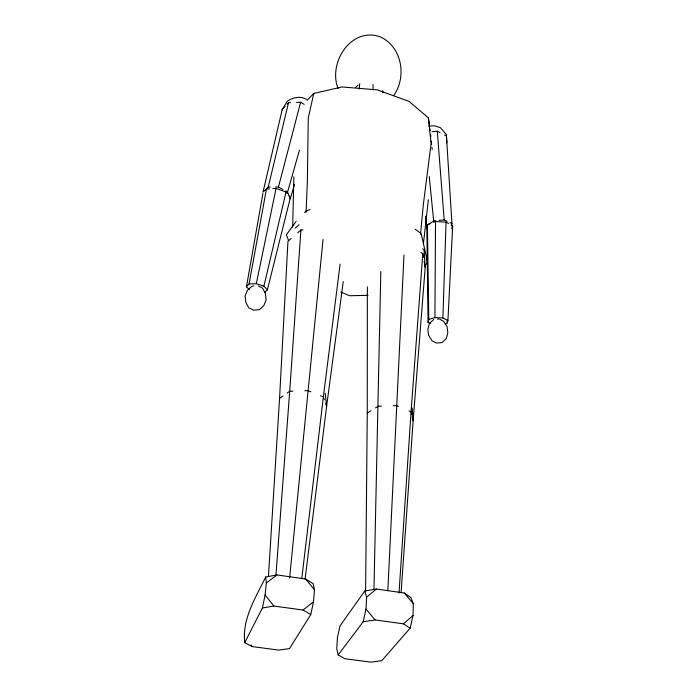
<?xml version="1.0" encoding="UTF-8"?>
<svg xmlns="http://www.w3.org/2000/svg" width="697" height="697" viewBox="0 0 697 697"><rect width="100%" height="100%" fill="white"/><g stroke="black" fill="none" stroke-linecap="round" stroke-linejoin="round"><path stroke-width="1.05" d="M293.864 176.716L292.662 227.135M365.603 591.039L367.267 413.077L367.354 286.903M430.589 323.617L428.071 322.423L428.777 319.418L434.919 317.571L435.52 221.559L446.054 222.125L448.537 223.563M380.815 271.56L373.949 589.627M413.033 615.529L413.312 603.68L410.882 597.556L404.277 593.008L376.397 589.043L364.714 591.021L339.979 625.967L337.444 637.537L336.738 648.628L338.176 654.945L344.893 658.743L370.9 662.15L381.79 660.686L410.132 628.189L413.033 615.529L403.415 623.824L375.056 619.929L363.181 621.768L338.176 654.945M445.034 324.044L447.073 323.443L447.918 320.446L442.883 318.006L446.054 222.125M306.088 212.306L307.377 181.394L308.274 117.915L313.789 93.442L342.079 86.959L377.251 89.887L409.017 101.361L428.411 117.889L429.526 126.314M387.837 590.69L403.99 255.067M447.126 322.371L447.23 320.211M363.181 621.768L366.012 609.004L366.596 597.12L364.714 591.021M447.918 320.446L452.675 225.95L451.02 225M268.458 576.271L279.558 398.37L287.966 241.284L291.198 238.461M399.015 593.103L411.064 411.753L422.791 253.499L420.866 252.523M303.021 229.871L300.912 229.993L289.699 391.235L275.89 575.774M401.097 592.685L413.129 420.77L425.196 267.482L424.125 250.38L422.652 248.777M313.519 601.72L314.452 589.793L313.188 583.737L305.661 579.007L276.953 574.929L265.662 577.02C255.703 597.66 242.007 618.683 244.717 642.66L252.262 646.607L278.983 650.109L289.534 648.558L310.766 614.588L313.519 601.72L303.09 610.041L273.877 606.033L262.403 607.976L244.717 642.66M420.526 234.297L423.332 204.613L431.094 143.643L428.411 117.889M423.384 243.967L428.359 199.778M289.621 577.891L323.051 239.454M262.403 607.976L265.095 594.994L266.341 583.032L265.662 577.02M359.164 89.042L359.739 83.71M301.81 578.318L323.364 396.924L340.11 264.102M305.086 579.155L326.614 406.255L343.264 281.597M249.291 289.63L246.468 286.711L262.891 193.531M246.468 286.711L249.056 283.94L266.428 189.105L269.643 188.878M426.86 227.44L428.071 322.423M249.056 283.94L256.304 283.705L276.064 188.434L286.04 191.963L287.286 193.557M264.686 292.557L267.369 289.839L263.919 286.162L286.04 191.963M266.733 188.547L268.214 187.11L288.532 102.642L290.544 102.581M451.987 228.808L452.675 225.95M267.369 289.839L290.405 197.547L289.159 195.944M275.376 187.049L278.443 187.023L300.634 102.285L304.188 104.341M294.474 184.478L290.231 198.924L287.591 191.954L299.449 150.203M393.683 95.567C406.891 77.149 402.125 47.309 380.893 37.124C351.567 25.798 327.651 62.721 338.123 88.589M282.137 109.952L287.199 101.283C292.958 97.449 300.163 95.663 306.497 99.322M424.795 266.411L427.514 261.828L421.188 233.643L415.159 229.156M296.19 221.237L286.371 234.758L288.602 240.613M265.252 190.577L266.428 189.105M295.232 228.172L299.083 224.704M285.047 106.319L282.259 109.263L263.022 192.145L265.252 189.985M287.138 104.114L288.532 102.642M307.046 100.351L313.789 93.442M433.726 319.47L429.457 323.399L427.862 329.167L428.542 335.231L431.992 340.781L436.479 343.081L442.011 342.584L446.289 338.611L447.814 332.791L447.152 326.745L443.649 321.291L440.103 319.426M297.671 232.815L300.912 229.993M355.705 87.212L358.127 85.112M304.554 212.419L306.07 211.113L310.069 209.527M366.596 597.12L376.397 589.043M266.341 583.032L276.953 574.929M279.558 398.37L282.938 395.992M287.164 393.021L289.699 391.235L292.923 391.13M426.939 228.79L426.651 225.819L433.673 220.888L435.782 220.696M367.267 413.077L370.926 410.786M375.509 407.919L378.262 406.203L381.494 406.107M430.458 223.441L427.409 224.582L428.777 319.418M433.499 222.308L435.52 221.559M428.838 126.209L434.44 125.748L440.513 127.751L446.733 134.983M432.079 131.689L437.263 131.184L440.016 132.622M253.926 285.988L252.053 286.162L247.522 290.17L245.117 295.955L245.858 302.359L248.716 307.76L253.647 310.191L259.284 309.668L263.832 305.608L266.167 299.78L265.357 293.428L262.534 288.079L258.465 286.04M437.385 319.13L439.215 318.965M438.944 220.409L444.207 219.93L447.108 221.271M272.849 188.652L276.064 188.434M304.772 390.729L308.004 390.616L310.888 391.801M393.335 405.732L396.567 405.637L398.501 406.447M296.6 102.398L300.634 102.285M368.06 295.336L349.606 295.737L340.772 292.008M268.214 187.11L270.262 187.092M434.919 317.571L442.883 318.006M256.304 283.705L263.919 286.162M320.489 395.748L323.364 396.924L324.34 399.729M409.13 410.934L411.064 411.753L411.753 414.759M450.009 222.622L451.935 223.528M444.599 135.018L446.437 135.976L446.873 142.859M278.443 187.023L283.017 189.488M285.761 190.969L287.591 191.954M303.09 610.041L310.766 614.588M403.415 623.824L410.132 628.189M404.277 593.008L413.312 603.68M366.012 609.004L375.056 619.929M305.661 579.007L314.452 589.793M265.095 594.994L273.877 606.033M250.937 644.899L252.262 646.607M426.172 258.857L427.514 261.828M325.638 403.458L326.614 406.255L325.229 393.291M412.215 416.762L413.129 420.77L412.215 408.041M422.791 253.499L423.48 257.498M424.159 261.488L425.196 267.482M429.805 128.422L430.093 130.531M425.536 216.157L426.651 225.819M425.98 220.984L426.86 228.529M430.65 134.739L430.868 136.856M431.312 141.09L431.652 144.262M431.983 147.442L432.21 149.55M429.247 176.637L433.673 220.888M382.731 90.688L382.941 92.832M437.263 131.184L444.207 219.93M446.437 135.976L452.318 229.496M373.034 84.468L373.113 89.782"/></g></svg>
